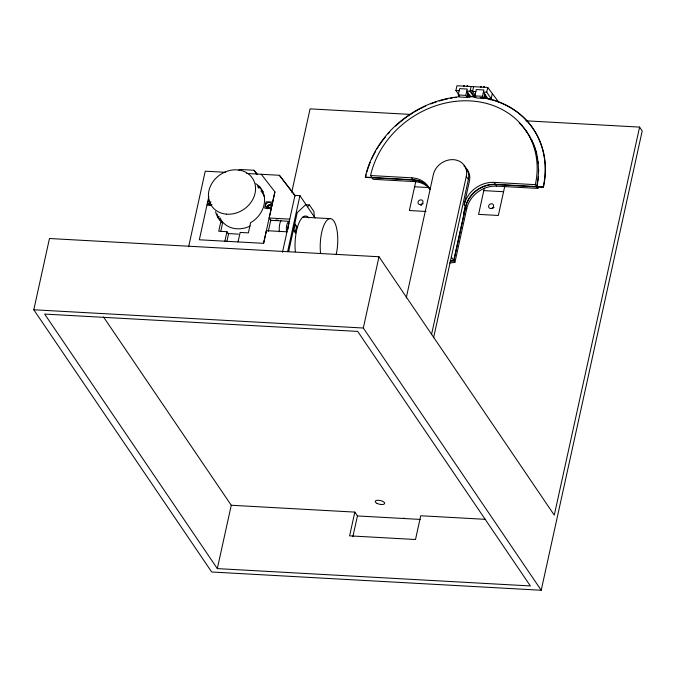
<?xml version="1.0" encoding="UTF-8"?>
<svg xmlns="http://www.w3.org/2000/svg" width="676" height="676" viewBox="0 0 676 676"><rect width="100%" height="100%" fill="white"/><g stroke="black" fill="none" stroke-linecap="round" stroke-linejoin="round"><path stroke-width="1.01" d="M289.26 221.331L270.746 220.317L269.183 218.01L274.904 191.866L261.266 174.281M639.589 127.105L642.2 130.95L541.214 590.249L211.698 571.997L33.8 309.777L49.466 238.51L378.991 256.753L554.278 515.129L639.589 127.105L525.894 120.81M188.638 246.706L205.242 171.18L225.674 172.312M208.833 196.589L199.335 239.786L263.589 243.343L266.412 230.668L286.97 231.809M209.154 204.532L209.552 202.724M215.568 211.605A25.916 22.021 -34.2 0 0 219.886 220.046L221.001 220.883L218.72 231.234L226.959 231.691L228.522 233.997L226.857 241.602M220.697 231.665L222.565 223.19L221.001 220.883M224.871 241.197L226.959 231.691M238.053 241.923L240.141 232.426L248.379 232.882L250.652 222.531L252.097 221.829A25.916 22.021 -34.2 0 0 255.832 183.703M266.623 208.631L267.02 206.822A3.524 3 -34.2 0 0 266.902 208.478M263.589 243.343L274.904 191.866M268.304 231.302L270.789 220.03M291.745 192.229L310.073 108.861L411.135 114.455M282.475 252.249L294.981 195.381L279.382 175.287L246.689 173.47M217.326 568.609L44.65 314.078L357.688 331.409L530.373 585.948L217.326 568.609L231.26 505.259L103.521 316.976M287.63 251.565L299.924 195.66L294.981 195.381M288.66 251.59L297.22 212.644L305.924 204.498M541.214 590.249L363.316 328.021L378.991 256.753M415.825 181.227L409.377 210.54L426.024 211.47M231.26 505.259L354.824 512.104L349.602 535.857L415.503 539.507L420.734 515.754L485.655 519.345M352.864 536.736L357.435 515.949L354.824 512.104M406.234 297.913L433.35 174.577A17.627 14.982 -34.2 0 1 453.309 159.654A17.627 14.982 -34.2 0 1 466.296 176.402L468.383 179.478L433.586 337.755M459.257 95.443L455.911 90.499L456.951 85.751L487.768 87.457L499.015 102.524M458.26 94.961L459.655 88.624L467.234 89.046L465.84 95.384L467.243 97.445L459.663 97.023L458.26 94.961L465.84 95.384M467.243 97.445L468.181 93.17M467.538 96.761L467.902 95.096M468.24 97.42L468.84 94.792M473.986 97.048L470.082 91.285L471.121 86.536M469.507 97.378L469.879 95.671L468.645 95.603L467.513 93.939M475.338 95.536L472.549 91.429L473.597 86.672M474.907 95.882L476.293 89.545L483.881 89.967L482.487 96.305L483.881 98.366L476.301 97.952L474.907 95.882L482.487 96.305M431.499 334.679L466.296 176.402M483.881 98.366L484.827 94.091M483.999 98.51L484.548 96.017M484.869 98.468L485.478 95.713M486.72 92.206L483.425 92.029L487.886 98.611L491.182 98.789L486.72 92.206L487.768 87.457M486.145 98.299L486.517 96.592L485.283 96.524L484.151 94.86M449.675 262.93A88.15 74.909 -34.2 0 0 454.171 262.474L454.931 262.364L466.761 208.538L464.209 204.769L469.431 181.016A17.627 14.982 -34.2 0 0 465.612 167.969M463.533 213.802L465.08 206.746M450.216 260.928A88.15 74.909 -34.2 0 0 452.92 260.623L453.68 260.522L465.51 206.695A26.448 22.469 -34.2 0 1 495.449 184.311L543.225 186.956A95.198 80.9 -34.2 0 0 484.067 97.792M454.931 262.364L453.883 260.826L465.722 207A26.448 22.469 -34.2 0 1 495.66 184.616L543.436 187.26A95.198 80.9 -34.2 0 0 545.287 173.825L545.388 171.146A95.198 80.9 -34.2 0 0 512.349 108.828M490.903 100.056L492.229 94.04M484.354 188.089L478.574 214.376L498.347 215.467L504.871 185.773M219.134 216.303L218.34 217.114A8.813 3.101 -86.8 0 0 217.985 217.816M307.462 206.771L309.422 204.929L313.909 211.537L314.306 216.861M238.375 170.597L239.879 169.473L254.049 170.259L256.981 174.045M258.012 187.489L259.584 186.314M258.426 188.097L259.998 186.931M453.883 260.826L453.123 260.936A88.15 74.909 -34.2 0 1 450.427 261.232M472.744 90.55L470.268 90.415L474.738 96.998M455.911 90.499L459.207 90.685M470.082 91.285L466.786 91.108L470.69 96.862M472.549 91.429L475.845 91.606M480.205 97.665L482.774 97.809M371.876 177.467L370.575 175.54L411.76 177.822A26.448 22.469 -34.2 0 1 429.995 189.517M464.209 204.769A26.448 22.469 -34.2 0 1 494.148 182.385L535.333 184.666L536.634 186.584A88.15 74.909 -34.2 0 0 523.055 127.08M430.266 189.517A26.448 22.469 -34.2 0 0 414.32 181.59L373.127 179.309L372.087 177.771M466.761 208.538A26.448 22.469 -34.2 0 1 496.699 186.154L537.893 188.435A88.15 74.909 -34.2 0 0 538.24 186.737M414.599 186.787L429.167 187.59M483.796 190.615L503.569 191.714M272.639 202.158L266.048 201.794L264.662 208.132L271.253 208.495M305.476 204.71L309.422 204.929M206.991 204.938L211.698 205.2M302.687 217.131L329.82 218.627M269.183 218.01L289.759 219.142M275.909 220.021L277.997 220.173M228.057 233.541L238.493 234.15M33.8 309.777L363.316 328.021M357.435 515.949L420.202 519.422M221.458 222.353L222.565 223.19M295.294 196.082L279.382 175.287M255.612 172.566L256.787 174.078M537.893 188.435L536.845 186.897A88.15 74.909 -34.2 0 0 537.792 181.81M494.148 182.385L496.699 186.154M411.76 177.822L414.32 181.59M451.331 257.057L453.68 260.522M299.924 195.66L315.008 217.892M294.787 223.731L296.874 226.806L295.48 233.144L293.392 230.068M254.049 170.259L256.804 174.323M420.945 205.158A2.645 2.248 -34.2 0 1 421.892 204.177M422.508 203.873A2.645 2.248 -34.2 0 1 423.159 203.713M492.179 208.318A2.645 2.248 -34.2 0 1 494.055 207.6M463.956 165.899A17.627 14.982 -34.2 0 1 468.383 179.478M528.902 135.158A88.15 74.909 -34.2 0 1 529.731 136.527M531.277 139.332A88.15 74.909 -34.2 0 1 536.845 154.449M537.361 156.849A88.15 74.909 -34.2 0 1 537.657 158.454M538.138 161.708A88.15 74.909 -34.2 0 1 538.316 163.355M538.654 169.161A88.15 74.909 -34.2 0 1 538.654 171.67M538.4 176.732A88.15 74.909 -34.2 0 1 538.231 178.422M538.138 179.267A88.15 74.909 -34.2 0 1 537.919 180.965M526.232 131.169A88.15 74.909 -34.2 0 1 527.153 132.471M430.342 189.584A26.448 22.469 -34.2 0 0 413.273 180.053L365.496 177.408A95.198 80.9 -34.2 0 1 366.13 174.721M519.236 122.956A88.15 74.909 -34.2 0 1 522.531 126.471M370.575 175.54A88.15 74.909 -34.2 0 1 470.361 100.918A88.15 74.909 -34.2 0 1 535.333 184.666M430.13 189.28A26.448 22.469 -34.2 0 0 413.07 179.748L365.285 177.104A95.198 80.9 -34.2 0 1 458.911 96.786M366.857 172.05A95.198 80.9 -34.2 0 1 367.381 170.267M367.659 169.38A95.198 80.9 -34.2 0 1 370.228 162.341M371.741 158.868A95.198 80.9 -34.2 0 1 375.662 151.221M377.123 148.728A95.198 80.9 -34.2 0 1 378.146 147.089M379.194 145.458A95.198 80.9 -34.2 0 1 381.399 142.256M381.974 141.461A95.198 80.9 -34.2 0 1 385.557 136.814M388.108 133.814A95.198 80.9 -34.2 0 1 389.418 132.352M395.688 126.023A95.198 80.9 -34.2 0 1 400.167 122.077M400.927 121.443A95.198 80.9 -34.2 0 1 404.054 118.976M404.848 118.376A95.198 80.9 -34.2 0 1 409.732 114.92M412.242 113.298A95.198 80.9 -34.2 0 1 413.94 112.25M414.794 111.734A95.198 80.9 -34.2 0 1 417.388 110.247M418.258 109.766A95.198 80.9 -34.2 0 1 420.007 108.828M420.894 108.371A95.198 80.9 -34.2 0 1 422.669 107.484M423.565 107.053A95.198 80.9 -34.2 0 1 425.365 106.208M430.832 103.893A95.198 80.9 -34.2 0 1 436.392 101.89M439.197 101.003A95.198 80.9 -34.2 0 1 447.698 98.831M450.554 98.273A95.198 80.9 -34.2 0 1 452.455 97.944M454.365 97.657A95.198 80.9 -34.2 0 1 456.266 97.403M467.648 96.668A95.198 80.9 -34.2 0 1 475.127 96.93M484.269 98.104A95.198 80.9 -34.2 0 1 491.359 99.702M492.229 99.947A95.198 80.9 -34.2 0 1 493.953 100.454M494.807 100.724A95.198 80.9 -34.2 0 1 503.907 104.256M504.702 104.628A95.198 80.9 -34.2 0 1 511.614 108.371M467.437 96.364A95.198 80.9 -34.2 0 1 475.845 96.702M404.163 518.129A0.879 0.752 -34.2 0 1 403.521 518.171M421.055 205.31A2.645 2.248 -34.2 0 1 421.461 204.769M492.289 208.47A2.645 2.248 -34.2 0 1 492.855 208.09M209.29 205.504A3.524 3 -34.2 0 1 209.653 203.07M210.194 202.352A3.524 3 -34.2 0 1 210.895 201.761M267.383 208.436A3.524 3 -34.2 0 1 271.879 205.107M267.451 206.053A3.524 3 -34.2 0 1 268.042 205.36M268.786 204.82A3.524 3 -34.2 0 1 269.623 204.448M270.501 204.287A3.524 3 -34.2 0 1 271.355 204.338M250.205 226.004A24.682 20.973 -34.2 0 1 219.945 217.714M260.902 190.936A24.682 20.973 -34.2 0 1 264.527 197.248M209.704 205.47A3.524 3 -34.2 0 1 210.718 203.121M279.365 231.75A8.796 3.093 -86.8 0 1 280.954 220.596M286.692 232.012A6.168 2.172 -86.8 0 1 286.759 225.201A6.168 2.172 -86.8 0 1 289.041 221.931M288.001 229.206A6.168 2.172 -86.8 0 1 289.032 223.426M320.585 253.618A24.682 8.687 -86.8 0 1 330.387 218.618A24.682 8.687 -86.8 0 1 336.133 254.691M295.336 251.768A25.916 9.126 -86.8 0 1 298.682 223.612A25.916 9.126 -86.8 0 1 308.898 217.959M219.793 220.19A25.916 22.021 -34.2 0 1 217.131 213.912M257.395 186.01A25.916 22.021 -34.2 0 1 263.158 191.807M267.333 208.74A3.177 2.696 -34.2 0 1 268.558 205.318A3.177 2.696 -34.2 0 1 272.242 205.065M209.552 205.081A3.177 2.696 -34.2 0 1 210.684 202.301M211.926 204.507A3.177 2.696 -34.2 0 1 208.309 203.662A3.177 2.696 -34.2 0 1 209.112 199.995M464.454 85.903L463.795 85.869L464.454 85.903M467.75 86.089L467.091 86.046L467.75 86.089M481.101 86.824L480.442 86.79L481.101 86.824M484.396 87.01L483.737 86.976L484.396 87.01M377.09 503.417A4.85 1.901 12.4 0 0 384.669 503.502A4.85 1.901 12.4 0 0 378.095 500.265A4.85 1.901 12.4 0 0 377.09 503.417M420.455 204.583A2.645 2.248 -34.2 0 0 422.711 200.772A2.645 2.248 -34.2 0 0 418.343 201.313A2.645 2.248 -34.2 0 0 420.455 204.583M490.759 208.512A2.645 2.248 -34.2 0 0 493.438 204.912A2.645 2.248 -34.2 0 0 489.103 204.972A2.645 2.248 -34.2 0 0 490.759 208.512M226.418 214.14A24.682 20.973 -34.2 0 0 254.615 182.638A24.682 20.973 -34.2 0 0 214.943 179.267A24.682 20.973 -34.2 0 0 226.418 214.14M295.944 230.296A3.177 1.115 -86.8 0 0 295.395 225.285A3.177 1.115 -86.8 0 0 294.052 229.73A3.177 1.115 -86.8 0 0 295.944 230.296M268.549 207.98A3.177 2.696 -34.2 0 0 271.329 203.442A3.177 2.696 -34.2 0 0 266.082 204.017A3.177 2.696 -34.2 0 0 268.549 207.98"/></g></svg>
